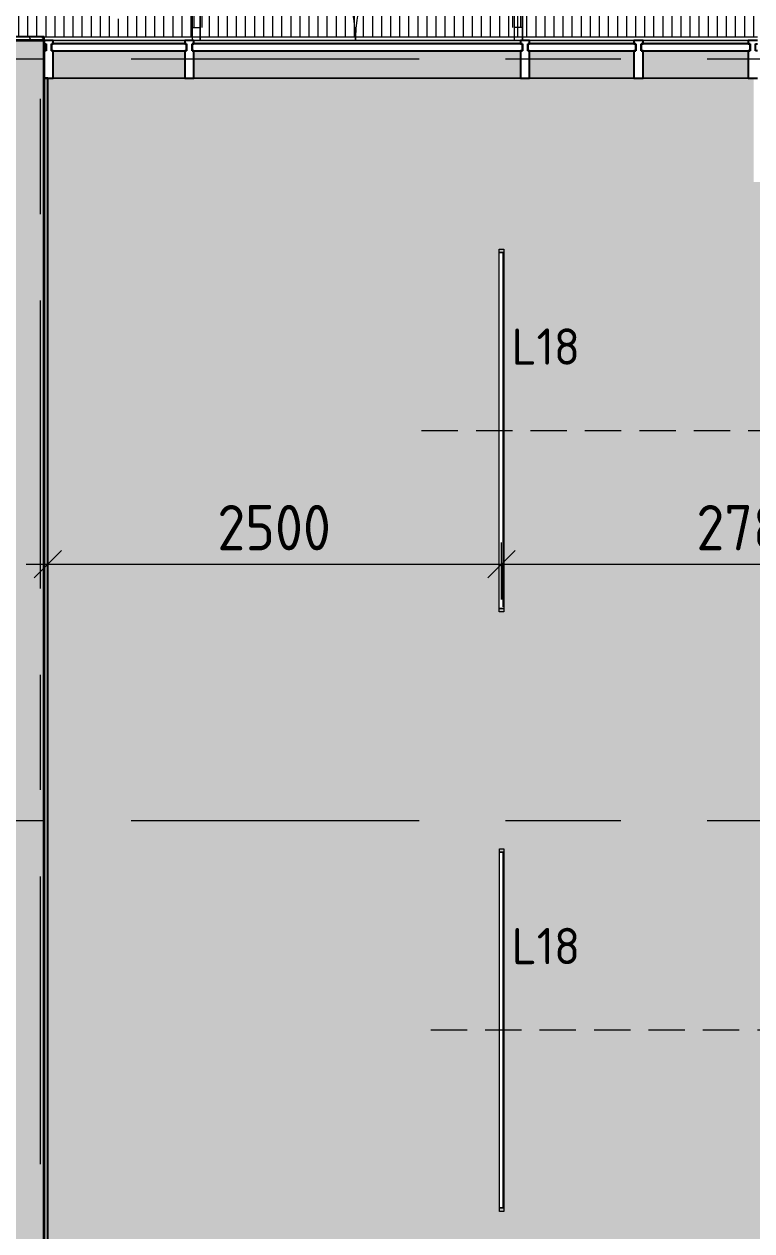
# Model space of a CAD drawing. Header units: millimetres. Extents: x -3377 to 186574, y -8553 to 29000.
# Drawn here: x 3620 to 7629, y 1338 to 7991 of the extents above; entities that cross this region are included whole.
import ezdxf

# ---------------------------------------------------------------- set-up
doc = ezdxf.new("R2010")
doc.units = ezdxf.units.MM
doc.linetypes.add('ADSK_Штрих_ш2 п1', pattern=[300, 200, -100])
doc.linetypes.add('Осевая', pattern=[3175, 635, -476.25, 1587.5, -476.25])
for name, color, linetype, lineweight in [('A-ANNO-DIMS', 7, 'Continuous', 9), ('A-ANNO-DIMS-100', 7, 'Continuous', 9), ('A-CLNG-PATT', 7, 'Continuous', 9), ('A-DETL-1', 7, 'ADSK_Штрих_ш2 п1', 9), ('A-DETL-GENF', 7, 'Continuous', 9), ('A-DOOR', 7, 'Continuous', 9), ('A-GLAZ-CURT', 7, 'Continuous', 9), ('A-GLAZ-CURT-1', 7, 'Continuous', 25), ('A-GLAZ-CWMG', 7, 'Continuous', 9), ('A-GLAZ-CWMG-1', 7, 'Continuous', 25), ('E-LITE-EQPM-IDEN', 7, 'Continuous', 9), ('I-WALL', 7, 'Continuous', 9), ('Оси-2', 7, 'Осевая', 9)]:
    doc.layers.add(name, color=color, linetype=linetype, lineweight=lineweight)
for name, color, linetype, lineweight, true_color in [('A-CLNG-1', 7, 'Continuous', 9, 0xc0c0c0), ('A-WALL-1', 7, 'Continuous', 35, 0x3c3c3c), ('A-WALL-2', 7, 'Continuous', 25, 0x3c3c3c), ('A-WALL-FNSH-2', 7, 'Continuous', 13, 0x3c3c3c), ('E-LITE-EQPM-1', 1, 'Continuous', 9, 0xff0000)]:
    doc.layers.add(name, color=color, linetype=linetype, lineweight=lineweight, true_color=true_color)
doc.layers.add('A-CLNG-PATT-1', color=7, linetype='Continuous', lineweight=9, transparency=1)
doc.styles.add('GOST Common_1', font='GOST_Common.ttf', dxfattribs={"height": 200})
doc.styles.add('ISOCPEUR', font='isocpeur.ttf', dxfattribs={"width": 0.9, "height": 250})
doc.dimstyles.new('ISO-2_5_0_9К_БОЛЬШОЙ', dxfattribs={"dimscale": 304.8, "dimtxt": 248.995294, "dimasz": 0.492126, "dimexe": 0.393701, "dimexo": 0.984252, "dimgap": 0, "dimtad": 1, "dimdec": 0, "dimrnd": 10, "dimzin": 0, "dimdsep": 46, "dimtxsty": 'ISOCPEUR', "dimblk1": 'OBLIQUE', "dimblk2": 'OBLIQUE', "dimsah": 1, "dimcen": 0.09, "dimdle": 0.393701, "dimazin": 0, "dimtfac": 1, "dimtdec": 4, "dimtix": 1, "dimtmove": 0, "dimatfit": 3, "dimfxl": 1, "dimtvp": 1, "dimtolj": 1, "dimtzin": 0, "dimarcsym": 2})
pattern_1 = [(0, (0, 0), (121.92, 30.48), [10.058, -81.382, 10.058, -81.382, -487.68]), (0, (0, 0), (121.92, 30.48), [-182.88, 10.058, -172.822, 10.058, -81.382, -213.36]), (0, (0, 0), (121.92, 30.48), [-457.2, 10.058, -50.902, 10.058, -142.342]), (120, (45.72, 15.24), (-87.35645, 90.34582), [10.058, -81.382, 10.058, -81.382, -487.68]), (120, (45.72, 15.24), (-87.35645, 90.34582), [-182.88, 10.058, -172.822, 10.058, -81.382, -213.36]), (120, (45.72, 15.24), (-87.35645, 90.34582), [-457.2, 10.058, -50.902, 10.058, -142.342]), (240, (60.96, 76.2), (-34.56355, -120.82582), [10.058, -81.382, 10.058, -81.382, -487.68]), (240, (60.96, 76.2), (-34.56355, -120.82582), [-182.88, 10.058, -172.822, 10.058, -81.382, -213.36]), (240, (60.96, 76.2), (-34.56355, -120.82582), [-457.2, 10.058, -50.902, 10.058, -142.342])]

# ---------------------------------------------------------------- blocks, each defined once
blk = doc.blocks.new('Прямоугольный импост - Импост структурный с накладкой - 190мм-31923628-План расстановки осветительного оборудования 1 этажа в осях 1-12')
at = {"layer": 'A-GLAZ-CWMG'}
blk.add_line((7030, 7693), (7610, 7693), dxfattribs=at)
blk = doc.blocks.new('Прямоугольный импост - Импост структурный с накладкой - 190мм-32634287-План расстановки осветительного оборудования 1 этажа в осях 1-12')
at = {"layer": 'A-GLAZ-CWMG-1'}
for p, q in [((0, 17), (-50, 17)), ((-50, 17), (-50, 0)), ((-50, 0), (-40, 0)), ((-40, 0), (-40, -40)), ((-10, -40), (-10, 0)), ((-10, 0), (0, 0)), ((-40, -40), (-50, -40)), ((-50, -40), (-50, -190)), ((0, -40), (-10, -40)), ((-50, -190), (0, -190))]:
    blk.add_line(p, q, dxfattribs=at)
blk = doc.blocks.new('Прямоугольный импост - Импост структурный с накладкой - 190мм-32633539-План расстановки осветительного оборудования 1 этажа в осях 1-12')
at = {"layer": 'A-GLAZ-CWMG'}
blk.add_line((7610, 7693), (7030, 7693), dxfattribs=at)
blk = doc.blocks.new('Прямоугольный импост - Импост структурный с накладкой - 190мм-31923822-План расстановки осветительного оборудования 1 этажа в осях 1-12')
at = {"layer": 'A-GLAZ-CWMG'}
blk.add_line((6355, 7693), (4555, 7693), dxfattribs=at)
blk = doc.blocks.new('Дверь_Витражная_остекление_ - ДВН_CОШ в витраже В-6-31924853-План расстановки осветительного оборудования 1 этажа в осях 1-12')
at = {"layer": 'A-DETL-GENF'}
for p, q in [((-910, -37), (-910, -17)), ((-910, -17), (-910, -37)), ((-910, -930), (-910, -37)), ((-910, -37), (-910, -930)), ((-865, -37), (-865, -17)), ((-865, -37), (-865, -17)), ((-865, -930), (-865, -37)), ((-865, -930), (-865, -37)), ((865, -37), (865, -17)), ((865, -17), (865, -37)), ((865, -910), (865, -37)), ((865, -37), (865, -910)), ((910, -37), (910, -17)), ((910, -37), (910, -17)), ((910, -910), (910, -37)), ((910, -910), (910, -37)), ((-910, -90), (-865, -90)), ((-900, -850), (-900, -90)), ((-856, -850), (-856, -90)), ((856, -830), (856, -90)), ((910, -90), (865, -90)), ((900, -830), (900, -90)), ((-910, -850), (-865, -850)), ((910, -830), (865, -830)), ((-910, -930), (-865, -930)), ((-910, -930), (-865, -930)), ((910, -910), (865, -910)), ((865, -910), (910, -910))]:
    blk.add_line(p, q, dxfattribs=at)
at = {"layer": 'A-DOOR'}
for p, q in [((-910, -37), (-910, -17)), ((-910, -930), (-910, -37)), ((910, -37), (910, -17)), ((910, -910), (910, -37))]:
    blk.add_line(p, q, dxfattribs=at)
for centre, radius, start, end in [((-910, -10), 920, 270, 358.31368), ((-910, -10), 920, 358.31368, 359.56281), ((910, -10), 900, 180.44715, 181.72473), ((910, -10), 900, 181.72473, 270)]:
    blk.add_arc(centre, radius, start, end, dxfattribs=at)
blk = doc.blocks.new('Прямоугольный импост - Импост структурный с накладкой - 190мм-23800918-План расстановки осветительного оборудования 1 этажа в осях 1-12')
at = {"layer": 'A-GLAZ-CWMG'}
blk.add_line((3780, 7693), (4505, 7693), dxfattribs=at)
blk = doc.blocks.new('Прямоугольный импост - Импост структурный с накладкой - 190мм-23800919-План расстановки осветительного оборудования 1 этажа в осях 1-12')
at = {"layer": 'A-GLAZ-CWMG'}
blk.add_line((4505, 7693), (3780, 7693), dxfattribs=at)
blk = doc.blocks.new('Прямоугольный импост - Импост структурный с накладкой - 190мм-V50-План расстановки осветительного оборудования 1 этажа в осях 1-12')
at = {"layer": 'A-GLAZ-CWMG'}
blk.add_line((6405, 7693), (6980, 7693), dxfattribs=at)
blk = doc.blocks.new('Прямоугольный импост - Импост структурный с накладкой - 190мм-31923826-План расстановки осветительного оборудования 1 этажа в осях 1-12')
at = {"layer": 'A-GLAZ-CWMG'}
blk.add_line((6980, 7693), (6405, 7693), dxfattribs=at)
blk = doc.blocks.new('Downlight - Strip - 2000 мм-V70-План расстановки осветительного оборудования 1 этажа в осях 1-12')
at = {"layer": 'E-LITE-EQPM-1'}
for p, q in [((-1000, -231.3), (-1000, -205.9)), ((-1000, -205.9), (-980.9, -205.9)), ((-980.9, -231.3), (-1000, -231.3)), ((-980.9, -231.3), (-980.9, -205.9)), ((-980.9, -205.9), (981, -205.9)), ((-980.9, -205.9), (-980.9, -231.3)), ((-980.9, -231.3), (-980.9, -205.9)), ((-980.9, -205.9), (981, -205.9)), ((981, -231.3), (-980.9, -231.3)), ((981, -231.3), (-980.9, -231.3)), ((981, -205.9), (981, -231.3)), ((981, -231.3), (981, -205.9)), ((981, -205.9), (1000, -205.9)), ((981, -205.9), (981, -231.3)), ((1000, -231.3), (981, -231.3)), ((1000, -205.9), (1000, -231.3))]:
    blk.add_line(p, q, dxfattribs=at)
blk = doc.blocks.new('Downlight - Strip - 2000 мм-27655400-План расстановки осветительного оборудования 1 этажа в осях 1-12')
at = {"layer": 'E-LITE-EQPM-1'}
for p, q in [((-1000, -231.3), (-1000, -205.9)), ((-1000, -205.9), (-980.9, -205.9)), ((-980.9, -231.3), (-1000, -231.3)), ((-980.9, -231.3), (-980.9, -205.9)), ((-980.9, -205.9), (981, -205.9)), ((-980.9, -205.9), (-980.9, -231.3)), ((-980.9, -231.3), (-980.9, -205.9)), ((-980.9, -205.9), (981, -205.9)), ((981, -231.3), (-980.9, -231.3)), ((981, -231.3), (-980.9, -231.3)), ((981, -205.9), (981, -231.3)), ((981, -231.3), (981, -205.9)), ((981, -205.9), (1000, -205.9)), ((981, -205.9), (981, -231.3)), ((1000, -231.3), (981, -231.3)), ((1000, -205.9), (1000, -231.3))]:
    blk.add_line(p, q, dxfattribs=at)
blk = doc.blocks.new('Системная панель - Сэндвич - 40мм-32634336-План расстановки осветительного оборудования 1 этажа в осях 1-12')
at = {"layer": 'A-GLAZ-CURT-1'}
for p, q in [((300, 40), (-300, 40)), ((-300, 40), (-300, 0)), ((-300, 0), (300, 0)), ((300, 0), (300, 40))]:
    blk.add_line(p, q, dxfattribs=at)
blk = doc.blocks.new('Системная панель - Сэндвич - 40мм-32634339-План расстановки осветительного оборудования 1 этажа в осях 1-12')
at = {"layer": 'A-GLAZ-CURT-1'}
for p, q in [((297.5, 40), (-297.5, 40)), ((-297.5, 40), (-297.5, 0)), ((-297.5, 0), (297.5, 0)), ((297.5, 0), (297.5, 40))]:
    blk.add_line(p, q, dxfattribs=at)
blk = doc.blocks.new('Системная панель - Сэндвич - 40мм-32634350-План расстановки осветительного оборудования 1 этажа в осях 1-12')
at = {"layer": 'A-GLAZ-CURT-1'}
for p, q in [((910, 40), (-910, 40)), ((-910, 40), (-910, 0)), ((-910, 0), (910, 0)), ((910, 0), (910, 40))]:
    blk.add_line(p, q, dxfattribs=at)
blk = doc.blocks.new('Системная панель - Сэндвич - 40мм-32634353-План расстановки осветительного оборудования 1 этажа в осях 1-12')
at = {"layer": 'A-GLAZ-CURT-1'}
for p, q in [((372.5, 40), (-372.5, 40)), ((-372.5, 40), (-372.5, 0)), ((-372.5, 0), (372.5, 0)), ((372.5, 0), (372.5, 40))]:
    blk.add_line(p, q, dxfattribs=at)
blk = doc.blocks.new('Прямоугольный импост - Импост структурный с накладкой - 190мм-32634297-План расстановки осветительного оборудования 1 этажа в осях 1-12')
at = {"layer": 'A-GLAZ-CWMG-1'}
for p, q in [((-50, 0), (-50, 17)), ((-50, 17), (0, 17)), ((-40, 0), (-50, 0)), ((-40, -40), (-40, 0)), ((0, 0), (-10, 0)), ((-10, 0), (-10, -40)), ((0, 17), (0, 0)), ((-50, -190), (-50, -40)), ((-50, -40), (-40, -40)), ((-10, -40), (0, -40)), ((0, -40), (0, -190)), ((0, -190), (-50, -190))]:
    blk.add_line(p, q, dxfattribs=at)
blk = doc.blocks.new('Прямоугольный импост - Импост структурный с накладкой - 190мм-32634128-План расстановки осветительного оборудования 1 этажа в осях 1-12')
at = {"layer": 'A-GLAZ-CWMG'}
for points in [[(7610, 7883), (7610, 7900), (7030, 7900), (7030, 7883)], [(7610, 7693), (7610, 7843), (7030, 7843), (7030, 7693)]]:
    blk.add_hatch(color=256, dxfattribs=at).paths.add_polyline_path(points)
for p, q in [((7610, 7900), (7030, 7900)), ((7610, 7693), (7030, 7693))]:
    blk.add_line(p, q, dxfattribs=at)
blk = doc.blocks.new('Прямоугольный импост - Импост структурный с накладкой - 190мм-V74-План расстановки осветительного оборудования 1 этажа в осях 1-12')
at = {"layer": 'A-GLAZ-CWMG'}
for points in [[(6980, 7883), (6980, 7900), (6405, 7900), (6405, 7883)], [(6980, 7693), (6980, 7843), (6405, 7843), (6405, 7693)]]:
    blk.add_hatch(color=256, dxfattribs=at).paths.add_polyline_path(points)
for p, q in [((6980, 7900), (6405, 7900)), ((6980, 7693), (6405, 7693))]:
    blk.add_line(p, q, dxfattribs=at)
blk = doc.blocks.new('Прямоугольный импост - Импост структурный с накладкой - 190мм-32634129-План расстановки осветительного оборудования 1 этажа в осях 1-12')
at = {"layer": 'A-GLAZ-CWMG'}
for points in [[(4970.3, 7883), (6355, 7883), (6355, 7900), (4555, 7900), (4555, 7883)], [(4555, 7693), (6355, 7693), (6355, 7843), (4555, 7843)]]:
    blk.add_hatch(color=256, dxfattribs=at).paths.add_polyline_path(points)
for p, q in [((6355, 7900), (4555, 7900)), ((6355, 7693), (4555, 7693))]:
    blk.add_line(p, q, dxfattribs=at)
blk = doc.blocks.new('Прямоугольный импост - Импост структурный с накладкой - 190мм-V75-План расстановки осветительного оборудования 1 этажа в осях 1-12')
at = {"layer": 'A-GLAZ-CWMG'}
for points in [[(4505, 7883), (4505, 7900), (3780, 7900), (3780, 7883), (4297.5, 7883)], [(3780, 7693), (4505, 7693), (4505, 7843), (3780, 7843)]]:
    blk.add_hatch(color=256, dxfattribs=at).paths.add_polyline_path(points)
for p, q in [((4505, 7900), (3780, 7900)), ((4505, 7693), (3780, 7693))]:
    blk.add_line(p, q, dxfattribs=at)
blk = doc.blocks.new('Прямоугольный импост - Импост структурный с накладкой - 190мм-32634286-План расстановки осветительного оборудования 1 этажа в осях 1-12')
at = {"layer": 'A-GLAZ-CWMG-1'}
for p, q in [((-25, 0), (-25, 17)), ((-25, 17), (25, 17)), ((-15, 0), (-25, 0)), ((-15, -40), (-15, 0)), ((25, 0), (15, 0)), ((15, 0), (15, -40)), ((25, 17), (25, 0)), ((-25, -190), (-25, -40)), ((-25, -40), (-15, -40)), ((15, -40), (25, -40)), ((25, -40), (25, -190)), ((25, -190), (-25, -190))]:
    blk.add_line(p, q, dxfattribs=at)
blk = doc.blocks.new('Прямоугольный импост - Импост структурный с накладкой - 190мм-V77-План расстановки осветительного оборудования 1 этажа в осях 1-12')
at = {"layer": 'A-GLAZ-CWMG'}
blk.add_line((7610, 7693), (7030, 7693), dxfattribs=at)
blk = doc.blocks.new('Прямоугольный импост - Импост структурный с накладкой - 190мм-V78-План расстановки осветительного оборудования 1 этажа в осях 1-12')
at = {"layer": 'A-GLAZ-CWMG'}
blk.add_line((6355, 7693), (4555, 7693), dxfattribs=at)
blk = doc.blocks.new('Прямоугольный импост - Импост структурный с накладкой - 190мм-V79-План расстановки осветительного оборудования 1 этажа в осях 1-12')
at = {"layer": 'A-GLAZ-CWMG'}
blk.add_line((4505, 7693), (3780, 7693), dxfattribs=at)
blk = doc.blocks.new('DIMBLOCK125-План расстановки осветительного оборудования 1 этажа в осях 1-12')
at = {"layer": 'A-ANNO-DIMS-100'}
for p, q in [((3750, 4819.4), (3750, 5133.4)), ((6250, 4819.4), (6250, 5133.4)), ((3630, 5013.4), (6250, 5013.4)), ((3750, 5013.4), (3750, 4819.4)), ((6250, 5013.4), (6250, 4819.4))]:
    blk.add_line(p, q, dxfattribs=at)
at = {"layer": 'A-ANNO-DIMS-100', "lineweight": 20}
for p, q in [((3750, 5013.4), (3825, 5088.4)), ((6250, 5013.4), (6325, 5088.4)), ((3750, 5013.4), (3675, 4938.4)), ((6250, 5013.4), (6175, 4938.4))]:
    blk.add_line(p, q, dxfattribs=at)
at = {"layer": 'A-ANNO-DIMS-100', "color": 0, "insert": (4684, 5340), "char_height": 250, "width": 758.478, "attachment_point": 1, "line_spacing_factor": 1.149209, "style": 'ISOCPEUR'}
blk.add_mtext('2500', dxfattribs=at)
blk = doc.blocks.new('_Oblique')
at = {"color": 0, "linetype": 'ByBlock', "lineweight": -2}
blk.add_line((-0.5, -0.5), (0.5, 0.5), dxfattribs=at)
blk = doc.blocks.new('DIMBLOCK126-План расстановки осветительного оборудования 1 этажа в осях 1-12')
at = {"layer": 'A-ANNO-DIMS-100'}
for p, q in [((6250, 4819.4), (6250, 5133.4)), ((9030, 4819.4), (9030, 5133.4)), ((6250, 5013.4), (9030, 5013.4)), ((6250, 5013.4), (6250, 4819.4)), ((9030, 5013.4), (9030, 4819.4))]:
    blk.add_line(p, q, dxfattribs=at)
at = {"layer": 'A-ANNO-DIMS-100', "lineweight": 20}
for p, q in [((6250, 5013.4), (6325, 5088.4)), ((9030, 5013.4), (9105, 5088.4)), ((6250, 5013.4), (6175, 4938.4)), ((9030, 5013.4), (8955, 4938.4))]:
    blk.add_line(p, q, dxfattribs=at)
at = {"layer": 'A-ANNO-DIMS-100', "color": 0, "insert": (7324, 5340), "char_height": 250, "width": 758.478, "attachment_point": 1, "line_spacing_factor": 1.149209, "style": 'ISOCPEUR'}
blk.add_mtext('2780', dxfattribs=at)

msp = doc.modelspace()

# ---------------------------------------------------------------- hatches: boundary and pattern name
at = {"layer": 'A-CLNG-PATT'}
h = msp.add_hatch(dxfattribs=at)
h.set_pattern_fill('FP_90', color=256, style=0, pattern_type=2)
h.set_pattern_definition([(90, (13490.04, 13229.96), (-50, 3e-15), [])])
h.paths.add_polyline_path([(12707.3, 7920), (19990, 7920), (19990, 10880), (13690, 10880), (13690, 15200), (6780, 15200), (6780, 14975), (7097.5, 14975), (7097.5, 14575), (6780, 14575), (6780, 10880), (3539, 10880), (3539, 11380), (1831, 11379), (1830, 10880), (545, 10880), (545, 10600), (130, 10600), (130, 8520), (1290, 8520), (1290, 7920), (12370.9, 7920)])
h.paths.add_polyline_path([(12142.7, 8019.5), (12117.3, 8019.5), (12117.3, 8473.2), (12142.7, 8473.2)])
h.paths.add_polyline_path([(4142.7, 8019.5), (4117.3, 8019.5), (4117.3, 8473.2), (4142.7, 8473.2)])
h.paths.add_polyline_path([(8117.3, 8819.5), (8117.3, 9549.7), (8142.7, 9555.8), (8142.7, 8819.5)])
h.paths.add_polyline_path([(16142.7, 8820.1), (16117.3, 8820.1), (16117.3, 9739.6), (16142.7, 9727.6)])
h.paths.add_polyline_path([(12418.3, 11498.1), (12418.3, 11592.8), (12443.7, 11578.5), (12443.7, 11498.1)])
h.paths.add_polyline_path([(8043.7, 11498.1), (8018.3, 11498.1), (8018.3, 11547.6), (8043.7, 11561.3)])
h = msp.add_hatch(dxfattribs=at)
h.set_pattern_fill('FP_86', color=256, style=0, pattern_type=2)
h.set_pattern_definition([(90, (8860, 9760.774), (-50, 3e-15), [])])
h.paths.add_polyline_path([(11811, 1464), (11811, 3425.9), (11785.6, 3425.9), (11785.6, 1464)])
h.paths.add_polyline_path([(6263.7, 1464), (6263.7, 3425.9), (6238.3, 3425.9), (6238.3, 1464)])
h.paths.add_polyline_path([(14785.6, 2113.3), (14811, 2113.3), (14811, 3425.9), (14785.6, 3425.9)])
h.paths.add_polyline_path([(9005.6, 2113.3), (9031, 2113.3), (9031, 3425.9), (9005.6, 3425.9), (9005.6, 2436.6)])
h.paths.add_polyline_path([(17811, 2189.5), (17811, 3425.9), (17785.6, 3425.9), (17785.6, 2205.3)])
h.paths.add_polyline_path([(9017.3, 4769), (9042.7, 4769), (9042.7, 6730.9), (9017.3, 6730.9)])
h.paths.add_polyline_path([(6237.3, 4769), (6254.2, 4769), (6262.7, 4783.5), (6262.7, 6730.9), (6237.3, 6730.9), (6237.3, 6353.2)])
h.paths.add_polyline_path([(11822.7, 5602.4), (11822.7, 6730.9), (11797.3, 6730.9), (11797.3, 5615)])
at = {"layer": 'A-CLNG-PATT-1'}
h = msp.add_hatch(color=256, dxfattribs=at)
h.paths.add_polyline_path([(15062, 521), (20490, 521), (20489, 4370), (14310, 4370), (14310, 7693), (12780, 7693), (12780, 7050), (11460, 7050), (11459, 7680), (8760, 7679), (8760, 7120), (7640, 7120), (7640, 7693), (3750, 7693), (3750, 521), (14839, 521)])
h.paths.add_polyline_path([(17811, 1464), (17785.6, 1464), (17785.6, 3425.9), (17811, 3425.9), (17811, 2189.5)])
h.paths.add_polyline_path([(14811, 1464), (14785.6, 1464), (14785.6, 3425.9), (14811, 3425.9), (14811, 2113.3)])
h.paths.add_polyline_path([(11811, 1464), (11785.6, 1464), (11785.6, 3425.9), (11811, 3425.9)])
h.paths.add_polyline_path([(9031, 1464), (9005.6, 1464), (9005.6, 3425.9), (9031, 3425.9), (9031, 2113.3)])
h.paths.add_polyline_path([(6263.7, 1464), (6238.3, 1464), (6238.3, 3425.9), (6263.7, 3425.9)])
h.paths.add_polyline_path([(11822.7, 4769), (11797.3, 4769), (11797.3, 6730.9), (11822.7, 6730.9), (11822.7, 5602.4)])
h.paths.add_polyline_path([(9042.7, 4769), (9017.3, 4769), (9017.3, 6730.9), (9042.7, 6730.9)])
h.paths.add_polyline_path([(6237.3, 4769), (6237.3, 6730.9), (6262.7, 6730.9), (6262.7, 4769), (6254.2, 4769)])
at = {"layer": 'I-WALL'}
h = msp.add_hatch(dxfattribs=at)
h.set_pattern_fill('FP_85', color=256, style=0, pattern_type=2)
h.set_pattern_definition(pattern_1)
h.paths.add_polyline_path([(3730, 7900), (3730, 7920), (1270, 7920), (1270, 7900), (3624.7, 7900)])
h = msp.add_hatch(dxfattribs=at)
h.set_pattern_fill('FP_1', color=256, style=0, pattern_type=2)
h.set_pattern_definition([(45, (0, 0), (-57.0246, 57.0246), []), (45, (57.025, 0), (-57.0246, 57.0246), [100.806, -20.161, 3.353, -16.808])])
h.paths.add_polyline_path([(3510, 120), (3730, 120), (3730, 7900), (3510, 7900), (3510, 140)])
h = msp.add_hatch(dxfattribs=at)
h.set_pattern_fill('FP_85', color=256, style=0, pattern_type=2)
h.set_pattern_definition(pattern_1)
h.paths.add_polyline_path([(3730, 150), (3750, 150), (3750, 7693), (3730, 7693), (3730, 445)])

# ---------------------------------------------------------------- linework, layer by layer
at = {"layer": 'A-CLNG-1'}
for p, q in [((3730, 7920), (7660, 7920)), ((4297.5, 7693), (7610, 7693))]:
    msp.add_line(p, q, dxfattribs=at)
at = {"layer": 'A-DETL-1'}
for p, q in [((5810, 5750), (12160, 5750)), ((5860, 2445.5), (18110, 2445.5))]:
    msp.add_line(p, q, dxfattribs=at)
at = {"layer": 'A-WALL-1'}
for p, q in [((3730, 7900), (-110, 7900)), ((3730, 120), (3730, 7900))]:
    msp.add_line(p, q, dxfattribs=at)
at = {"layer": 'A-WALL-2'}
for p, q in [((3730, 7920), (1290, 7920)), ((3730, 7900), (3730, 7920)), ((3750, 7693), (3730, 7693)), ((3730, 7693), (3730, 150)), ((3750, 150), (3750, 7693))]:
    msp.add_line(p, q, dxfattribs=at)
at = {"layer": 'A-WALL-FNSH-2'}
for p, q in [((3730, 7921), (1291, 7921)), ((3730, 7920), (3730, 7921)), ((3751, 7690), (3750, 7690)), ((3751, 141), (3751, 7690))]:
    msp.add_line(p, q, dxfattribs=at)
at = {"layer": 'Оси-2'}
for p, q in [((3710, 593.7), (3710, 24898.1)), ((-77.3, 7800), (35997.1, 7800)), ((-77.3, 3600), (35997.1, 3600))]:
    msp.add_line(p, q, dxfattribs=at)

# ---------------------------------------------------------------- block references
at = {"layer": 'A-DOOR', "rotation": 180}
msp.add_blockref('Дверь_Витражная_остекление_ - ДВН_CОШ в витраже В-6-31924853-План расстановки осветительного оборудования 1 этажа в осях 1-12', (5455, 7883), dxfattribs=at)
at = {"layer": 'A-GLAZ-CURT', "rotation": 180}
for name, p in [('Системная панель - Сэндвич - 40мм-32634353-План расстановки осветительного оборудования 1 этажа в осях 1-12', (4142.5, 7883)), ('Системная панель - Сэндвич - 40мм-32634350-План расстановки осветительного оборудования 1 этажа в осях 1-12', (5455, 7883)), ('Системная панель - Сэндвич - 40мм-32634339-План расстановки осветительного оборудования 1 этажа в осях 1-12', (6692.5, 7883)), ('Системная панель - Сэндвич - 40мм-32634336-План расстановки осветительного оборудования 1 этажа в осях 1-12', (7320, 7883))]:
    msp.add_blockref(name, p, dxfattribs=at)
at = {"layer": 'A-GLAZ-CWMG', "extrusion": (0, 0, -1)}
for name, p in [('Прямоугольный импост - Импост структурный с накладкой - 190мм-32634297-План расстановки осветительного оборудования 1 этажа в осях 1-12', (-3730, 7883)), ('Прямоугольный импост - Импост структурный с накладкой - 190мм-32634286-План расстановки осветительного оборудования 1 этажа в осях 1-12', (-4530, 7883)), ('Прямоугольный импост - Импост структурный с накладкой - 190мм-32634286-План расстановки осветительного оборудования 1 этажа в осях 1-12', (-6380, 7883)), ('Прямоугольный импост - Импост структурный с накладкой - 190мм-32634286-План расстановки осветительного оборудования 1 этажа в осях 1-12', (-7005, 7883))]:
    msp.add_blockref(name, p, dxfattribs=at)
at = {"layer": 'A-GLAZ-CWMG'}
for name, p in [('Прямоугольный импост - Импост структурный с накладкой - 190мм-V75-План расстановки осветительного оборудования 1 этажа в осях 1-12', (0, 0)), ('Прямоугольный импост - Импост структурный с накладкой - 190мм-32634129-План расстановки осветительного оборудования 1 этажа в осях 1-12', (0, 0)), ('Прямоугольный импост - Импост структурный с накладкой - 190мм-V74-План расстановки осветительного оборудования 1 этажа в осях 1-12', (0, 0)), ('Прямоугольный импост - Импост структурный с накладкой - 190мм-32634128-План расстановки осветительного оборудования 1 этажа в осях 1-12', (0, 0)), ('Прямоугольный импост - Импост структурный с накладкой - 190мм-32634287-План расстановки осветительного оборудования 1 этажа в осях 1-12', (7660, 7883)), ('Прямоугольный импост - Импост структурный с накладкой - 190мм-23800918-План расстановки осветительного оборудования 1 этажа в осях 1-12', (0, 0)), ('Прямоугольный импост - Импост структурный с накладкой - 190мм-23800919-План расстановки осветительного оборудования 1 этажа в осях 1-12', (0, 0)), ('Прямоугольный импост - Импост структурный с накладкой - 190мм-V79-План расстановки осветительного оборудования 1 этажа в осях 1-12', (0, 0)), ('Прямоугольный импост - Импост структурный с накладкой - 190мм-31923822-План расстановки осветительного оборудования 1 этажа в осях 1-12', (0, 0)), ('Прямоугольный импост - Импост структурный с накладкой - 190мм-V78-План расстановки осветительного оборудования 1 этажа в осях 1-12', (0, 0)), ('Прямоугольный импост - Импост структурный с накладкой - 190мм-V50-План расстановки осветительного оборудования 1 этажа в осях 1-12', (0, 0)), ('Прямоугольный импост - Импост структурный с накладкой - 190мм-31923826-План расстановки осветительного оборудования 1 этажа в осях 1-12', (0, 0)), ('Прямоугольный импост - Импост структурный с накладкой - 190мм-31923826-План расстановки осветительного оборудования 1 этажа в осях 1-12', (0, 0)), ('Прямоугольный импост - Импост структурный с накладкой - 190мм-31923628-План расстановки осветительного оборудования 1 этажа в осях 1-12', (0, 0)), ('Прямоугольный импост - Импост структурный с накладкой - 190мм-32633539-План расстановки осветительного оборудования 1 этажа в осях 1-12', (0, 0)), ('Прямоугольный импост - Импост структурный с накладкой - 190мм-V77-План расстановки осветительного оборудования 1 этажа в осях 1-12', (0, 0))]:
    msp.add_blockref(name, p, dxfattribs=at)
at = {"layer": 'E-LITE-EQPM-1', "rotation": 90}
for name, p in [('Downlight - Strip - 2000 мм-V70-План расстановки осветительного оборудования 1 этажа в осях 1-12', (6031.4, 5750)), ('Downlight - Strip - 2000 мм-27655400-План расстановки осветительного оборудования 1 этажа в осях 1-12', (6032.4, 2445))]:
    msp.add_blockref(name, p, dxfattribs=at)

# ---------------------------------------------------------------- texts
at = {"layer": 'E-LITE-EQPM-IDEN', "char_height": 200, "width": 472.996, "attachment_point": 1, "style": 'GOST Common_1'}
for insert in [(6305.6, 6313.3), (6306.6, 3008.3)]:
    msp.add_mtext('L18', dxfattribs=dict(at, insert=insert))

# ---------------------------------------------------------------- dimensions: what is measured, and where the dimension line sits
at = {"layer": 'A-ANNO-DIMS'}
for base, p1, p2, override, picture, middle in [((6250, 5013.4), (3750, 5119.4), (6250, 5119.4), {"dimpost": '<>', "dimfxl": 2500}, 'DIMBLOCK125-План расстановки осветительного оборудования 1 этажа в осях 1-12', (5000, 5138.4)), ((9030, 5013.4), (6250, 5119.4), (9030, 5119.4), {"dimpost": '<>', "dimfxl": 2779.999907}, 'DIMBLOCK126-План расстановки осветительного оборудования 1 этажа в осях 1-12', (7640, 5138.4))]:
    dim = msp.add_linear_dim(base=base, p1=p1, p2=p2, dimstyle='ISO-2_5_0_9К_БОЛЬШОЙ', override=override, dxfattribs=at)
    dim.commit()
    dim.dimension.update_dxf_attribs({"geometry": picture, "text_midpoint": middle})

doc.saveas('drawing.dxf')
